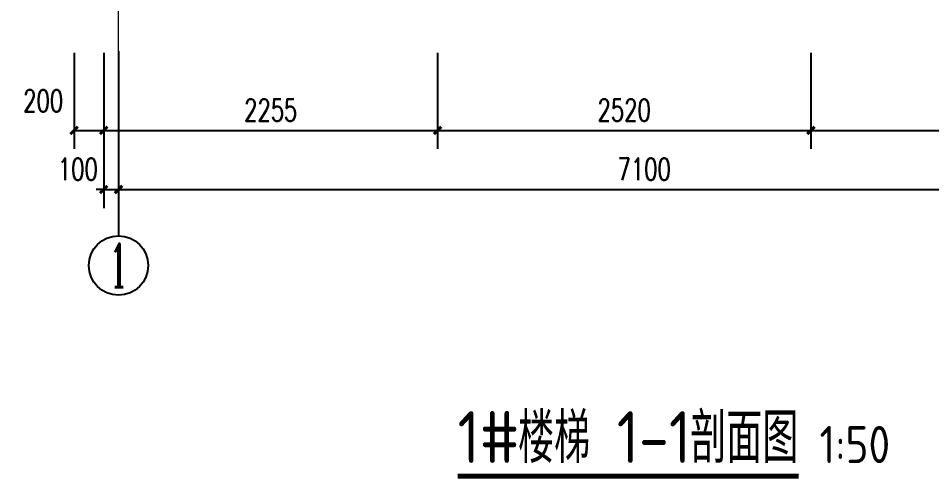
# Model space of a CAD drawing. Extents: x 238398 to 585159, y -66832 to 191741.
# Drawn here: x 395859 to 402027, y -60198 to -57088 of the extents above; entities that cross this region are included whole.
import ezdxf
from ezdxf.enums import TextEntityAlignment as Align

# ---------------------------------------------------------------- set-up
doc = ezdxf.new("R2010")
doc.units = 0
doc.header["$LTSCALE"] = 1000
doc.header["$MEASUREMENT"] = 0
doc.linetypes.add('DOTE', pattern=[2.42, 2, -0.2, 0.02, -0.2])
for name, color, linetype in [('AXIS', 3, 'Continuous'), ('AXIS_TEXT', 7, 'Continuous'), ('DIM_SYMB', 3, 'Continuous'), ('PUB_DIM', 76, 'Continuous')]:
    doc.layers.add(name, color=color, linetype=linetype)
doc.layers.add('DOTE', color=18, linetype='DOTE', lineweight=13)
doc.layers.add('PUB_TEXT', color=7, linetype='Continuous', lineweight=20)
doc.styles.add('_TCH_AXIS', font='complex.shx', dxfattribs={"bigfont": 'gbcbig.shx'})
doc.styles.add('_TCH_DIM_T3', font='SIMPLEX', dxfattribs={"width": 0.705882, "bigfont": 'GBCBIG'})
doc.styles.get("Standard").update_dxf_attribs({"font": 'gbenor.shx', "bigfont": 'gbcbig.shx'})
doc.dimstyles.new('_TCH_ARCH&&50', dxfattribs={"dimtxt": 148.75, "dimasz": 50, "dimexe": 125, "dimexo": 150, "dimgap": 63.125, "dimtad": 1, "dimdec": 0, "dimzin": 0, "dimdsep": 46, "dimtxsty": '_TCH_DIM_T3', "dimblk": 'ARCHTICK', "dimcen": 0.09, "dimazin": 2, "dimtfac": 1, "dimtdec": 0, "dimtix": 1, "dimtmove": 2, "dimatfit": 3, "dimfxl": 1, "dimtolj": 1, "dimtzin": 0, "dimarcsym": 0})

# ---------------------------------------------------------------- blocks, each defined once
blk = doc.blocks.new('_ArchTick')
at = {"color": 0, "linetype": 'ByBlock', "const_width": 0.4}
blk.add_lwpolyline([(-0.5, -0.5), (0.5, 0.5)], dxfattribs=at)
blk = doc.blocks.new('*D456')
at = {"layer": 'Defpoints', "color": 0, "transparency": 16777216}
for p in [(396235.9, -57170.9), (396435.9, -57170.9), (396435.9, -57845.7)]:
    blk.add_point(p, dxfattribs=at)
at = {"layer": 'PUB_DIM', "color": 0, "lineweight": -2, "transparency": 16777216}
for p, q in [((396235.9, -57320.9), (396235.9, -57970.7)), ((396435.9, -57320.9), (396435.9, -57970.7)), ((396235.9, -57845.7), (396435.9, -57845.7))]:
    blk.add_line(p, q, dxfattribs=at)
at = {"layer": 'PUB_DIM', "color": 0, "lineweight": -2, "transparency": 16777216, "xscale": 50, "yscale": 50, "zscale": 50, "rotation": 180}
blk.add_blockref('_ArchTick', (396235.9, -57845.7), dxfattribs=at)
at = {"layer": 'PUB_DIM', "color": 0, "lineweight": -2, "transparency": 16777216, "xscale": 50, "yscale": 50, "zscale": 50}
blk.add_blockref('_ArchTick', (396435.9, -57845.7), dxfattribs=at)
at = {"layer": 'PUB_DIM', "color": 0, "transparency": 16777216, "insert": (396027.9, -57646), "char_height": 148.75, "attachment_point": 5, "style": '_TCH_DIM_T3'}
blk.add_mtext('\\A1;200', dxfattribs=at)
blk = doc.blocks.new('*D457')
at = {"layer": 'Defpoints', "color": 0, "transparency": 16777216}
for p in [(396435.9, -57170.9), (398690.9, -57170.9), (398690.9, -57845.7)]:
    blk.add_point(p, dxfattribs=at)
at = {"layer": 'PUB_DIM', "color": 0, "lineweight": -2, "transparency": 16777216}
for p, q in [((396435.9, -57320.9), (396435.9, -57970.7)), ((398690.9, -57320.9), (398690.9, -57970.7)), ((396435.9, -57845.7), (398690.9, -57845.7))]:
    blk.add_line(p, q, dxfattribs=at)
at = {"layer": 'PUB_DIM', "color": 0, "lineweight": -2, "transparency": 16777216, "xscale": 50, "yscale": 50, "zscale": 50, "rotation": 180}
blk.add_blockref('_ArchTick', (396435.9, -57845.7), dxfattribs=at)
at = {"layer": 'PUB_DIM', "color": 0, "lineweight": -2, "transparency": 16777216, "xscale": 50, "yscale": 50, "zscale": 50}
blk.add_blockref('_ArchTick', (398690.9, -57845.7), dxfattribs=at)
at = {"layer": 'PUB_DIM', "color": 0, "transparency": 16777216, "insert": (397563.4, -57708.2), "char_height": 148.75, "attachment_point": 5, "style": '_TCH_DIM_T3'}
blk.add_mtext('\\A1;2255', dxfattribs=at)
blk = doc.blocks.new('*D458')
at = {"layer": 'Defpoints', "color": 0, "transparency": 16777216}
for p in [(398690.9, -57170.9), (401210.9, -57170.9), (401210.9, -57845.7)]:
    blk.add_point(p, dxfattribs=at)
at = {"layer": 'PUB_DIM', "color": 0, "lineweight": -2, "transparency": 16777216}
for p, q in [((398690.9, -57320.9), (398690.9, -57970.7)), ((401210.9, -57320.9), (401210.9, -57970.7)), ((398690.9, -57845.7), (401210.9, -57845.7))]:
    blk.add_line(p, q, dxfattribs=at)
at = {"layer": 'PUB_DIM', "color": 0, "lineweight": -2, "transparency": 16777216, "xscale": 50, "yscale": 50, "zscale": 50, "rotation": 180}
blk.add_blockref('_ArchTick', (398690.9, -57845.7), dxfattribs=at)
at = {"layer": 'PUB_DIM', "color": 0, "lineweight": -2, "transparency": 16777216, "xscale": 50, "yscale": 50, "zscale": 50}
blk.add_blockref('_ArchTick', (401210.9, -57845.7), dxfattribs=at)
at = {"layer": 'PUB_DIM', "color": 0, "transparency": 16777216, "insert": (399950.9, -57708.2), "char_height": 148.75, "attachment_point": 5, "style": '_TCH_DIM_T3'}
blk.add_mtext('\\A1;2520', dxfattribs=at)
blk = doc.blocks.new('*D459')
at = {"layer": 'Defpoints', "color": 0, "transparency": 16777216}
for p in [(401210.9, -57170.9), (403635.9, -57170.9), (403635.9, -57845.7)]:
    blk.add_point(p, dxfattribs=at)
at = {"layer": 'PUB_DIM', "color": 0, "lineweight": -2, "transparency": 16777216}
for p, q in [((401210.9, -57320.9), (401210.9, -57970.7)), ((403635.9, -57320.9), (403635.9, -57970.7)), ((401210.9, -57845.7), (403635.9, -57845.7))]:
    blk.add_line(p, q, dxfattribs=at)
at = {"layer": 'PUB_DIM', "color": 0, "lineweight": -2, "transparency": 16777216, "xscale": 50, "yscale": 50, "zscale": 50, "rotation": 180}
blk.add_blockref('_ArchTick', (401210.9, -57845.7), dxfattribs=at)
at = {"layer": 'PUB_DIM', "color": 0, "lineweight": -2, "transparency": 16777216, "xscale": 50, "yscale": 50, "zscale": 50}
blk.add_blockref('_ArchTick', (403635.9, -57845.7), dxfattribs=at)
at = {"layer": 'PUB_DIM', "color": 0, "transparency": 16777216, "insert": (402423.4, -57708.2), "char_height": 148.75, "attachment_point": 5, "style": '_TCH_DIM_T3'}
blk.add_mtext('\\A1;2425', dxfattribs=at)
blk = doc.blocks.new('*D460')
at = {"layer": 'Defpoints', "color": 0, "transparency": 16777216}
for p in [(396435.9, -57170.9), (396535.9, -57170.9), (396535.9, -58244.8)]:
    blk.add_point(p, dxfattribs=at)
at = {"layer": 'PUB_DIM', "color": 0, "lineweight": -2, "transparency": 16777216}
for p, q in [((396435.9, -57320.9), (396435.9, -58369.8)), ((396535.9, -57320.9), (396535.9, -58369.8)), ((396435.9, -58244.8), (396385.9, -58244.8)), ((396435.9, -58244.8), (396535.9, -58244.8)), ((396535.9, -58244.8), (396585.9, -58244.8))]:
    blk.add_line(p, q, dxfattribs=at)
at = {"layer": 'PUB_DIM', "color": 0, "lineweight": -2, "transparency": 16777216, "xscale": 50, "yscale": 50, "zscale": 50}
blk.add_blockref('_ArchTick', (396435.9, -58244.8), dxfattribs=at)
at = {"layer": 'PUB_DIM', "color": 0, "lineweight": -2, "transparency": 16777216, "xscale": 50, "yscale": 50, "zscale": 50, "rotation": 180}
blk.add_blockref('_ArchTick', (396535.9, -58244.8), dxfattribs=at)
at = {"layer": 'PUB_DIM', "color": 0, "transparency": 16777216, "insert": (396260.9, -58107.3), "char_height": 148.75, "attachment_point": 5, "style": '_TCH_DIM_T3'}
blk.add_mtext('\\A1;100', dxfattribs=at)
blk = doc.blocks.new('*D461')
at = {"layer": 'Defpoints', "color": 0, "transparency": 16777216}
for p in [(396535.9, -57170.9), (403635.9, -57170.9), (403635.9, -58244.8)]:
    blk.add_point(p, dxfattribs=at)
at = {"layer": 'PUB_DIM', "color": 0, "lineweight": -2, "transparency": 16777216}
for p, q in [((396535.9, -57320.9), (396535.9, -58369.8)), ((403635.9, -57320.9), (403635.9, -58369.8)), ((396535.9, -58244.8), (403635.9, -58244.8))]:
    blk.add_line(p, q, dxfattribs=at)
at = {"layer": 'PUB_DIM', "color": 0, "lineweight": -2, "transparency": 16777216, "xscale": 50, "yscale": 50, "zscale": 50, "rotation": 180}
blk.add_blockref('_ArchTick', (396535.9, -58244.8), dxfattribs=at)
at = {"layer": 'PUB_DIM', "color": 0, "lineweight": -2, "transparency": 16777216, "xscale": 50, "yscale": 50, "zscale": 50}
blk.add_blockref('_ArchTick', (403635.9, -58244.8), dxfattribs=at)
at = {"layer": 'PUB_DIM', "color": 0, "transparency": 16777216, "insert": (400085.9, -58107.3), "char_height": 148.75, "attachment_point": 5, "style": '_TCH_DIM_T3'}
blk.add_mtext('\\A1;7100', dxfattribs=at)

msp = doc.modelspace()

# ---------------------------------------------------------------- linework, layer by layer
at = {"layer": 'AXIS'}
msp.add_line((396535.9, -57311.5), (396535.9, -58558), dxfattribs=at)
msp.add_circle((396535.9, -58758), 200, dxfattribs=at)
at = {"layer": 'DIM_SYMB', "const_width": 35}
msp.add_lwpolyline([(398825.9, -60180.5), (401129.4, -60180.5)], dxfattribs=at)
at = {"layer": 'DOTE'}
msp.add_line((396535.9, -57320.9), (396535.9, -43520.3), dxfattribs=at)

# ---------------------------------------------------------------- texts
at = {"layer": 'AXIS_TEXT', "style": '_TCH_AXIS'}
msp.add_text('1', height=294.1, dxfattribs=at).set_placement((396472.9, -58905.1), (396598.9, -58905.1), align=Align.FIT)
at = {"layer": 'PUB_TEXT'}
for s, height, p in [('1#', 350, (398825.9, -60091.9)), ('楼梯', 337.59, (399234.3, -60091.9)), ('1-1', 350, (399900.8, -60091.9)), ('剖面图', 337.59, (400396.6, -60091.9)), ('1:50', 250, (401269.4, -60091.9))]:
    msp.add_text(s, height=height, dxfattribs=at).set_placement(p)

# ---------------------------------------------------------------- dimensions: what is measured, and where the dimension line sits
at = {"layer": 'PUB_DIM'}
for base, p1, p2, picture, middle in [((396435.9, -57845.7), (396235.9, -57170.9), (396435.9, -57170.9), '*D456', (396027.9, -57646)), ((396535.9, -58244.8), (396435.9, -57170.9), (396535.9, -57170.9), '*D460', (396260.9, -58107.3))]:
    dim = msp.add_linear_dim(base=base, p1=p1, p2=p2, angle=0, dimstyle='_TCH_ARCH&&50', dxfattribs=at)
    dim.commit()
    dim.dimension.update_dxf_attribs({"geometry": picture, "text_midpoint": middle, "dimtype": 129})
for p1, p2, distance, picture, middle in [((396435.9, -57170.9), (398690.9, -57170.9), -674.7, '*D457', (397563.4, -57708.2)), ((396535.9, -57170.9), (403635.9, -57170.9), -1073.9, '*D461', (400085.9, -58107.3)), ((398690.9, -57170.9), (401210.9, -57170.9), -674.7, '*D458', (399950.9, -57708.2)), ((401210.9, -57170.9), (403635.9, -57170.9), -674.7, '*D459', (402423.4, -57708.2))]:
    dim = msp.add_aligned_dim(p1=p1, p2=p2, distance=distance, dimstyle='_TCH_ARCH&&50', dxfattribs=at)
    dim.commit()
    dim.dimension.update_dxf_attribs({"geometry": picture, "text_midpoint": middle})

doc.saveas('drawing.dxf')
